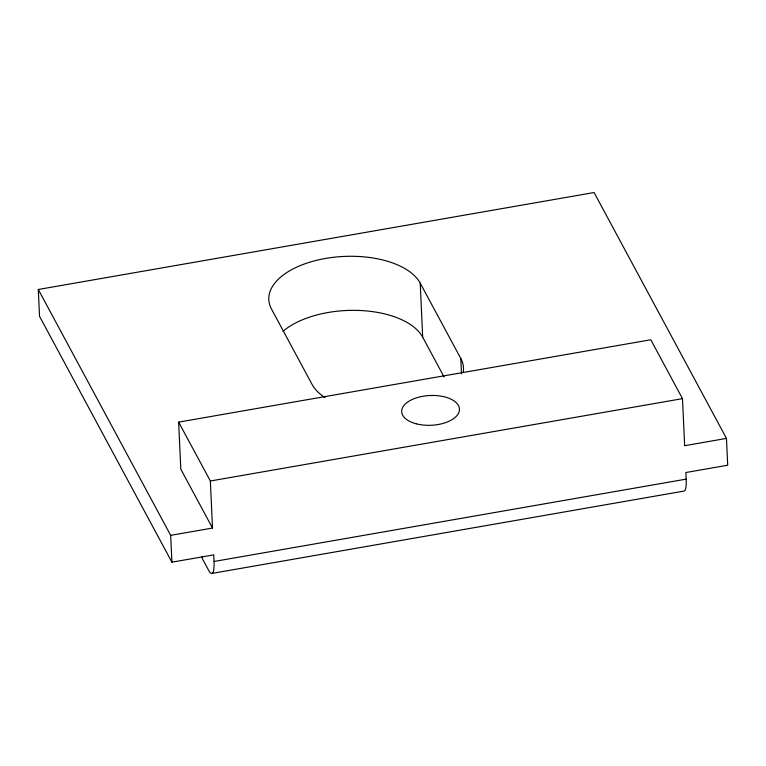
<?xml version="1.0" encoding="UTF-8"?>
<svg xmlns="http://www.w3.org/2000/svg" width="766" height="766" viewBox="0 0 766 766"><rect width="100%" height="100%" fill="white"/><g stroke="black" fill="none" stroke-linecap="round" stroke-linejoin="round"><path stroke-width="1.15" d="M202.195 556.202L202.301 558.567L208.649 570.344A24.1 4.969 80.1 0 0 214.04 561.478L213.733 554.881L171.91 562.177L39.526 316.31L38.3 289.481L594.09 192.534L726.474 438.401L727.7 465.23L685.876 472.517L686.183 479.123A24.1 4.969 80.1 0 1 683.827 491.111L211.684 573.466M38.3 289.481L170.684 535.348L212.508 528.052L180.805 469.175L178.65 422.123L650.794 339.769L682.487 398.646L684.651 445.697L726.474 438.401M178.65 422.123L210.353 481L682.487 398.646M214.04 561.478L686.183 479.123M325.043 397.573A77.127 39.736 -2.6 0 1 312.088 384.446L271.509 309.081A77.127 39.736 -2.6 0 1 325.579 258.439A77.127 39.736 -2.6 0 1 420.218 283.142L460.797 358.507A77.127 39.736 -2.6 0 1 463.248 372.171M420.218 283.142L422.698 337.212L444.108 376.987M460.797 358.507L461.496 373.789M210.353 481L212.508 528.052M170.684 535.348L171.91 562.177M283.008 331.295A77.127 39.736 -2.6 0 1 359.58 310.469A77.127 39.736 -2.6 0 1 422.698 337.212M416.235 423.809A28.926 14.899 -2.6 0 0 459.476 409.341A28.926 14.899 -2.6 0 0 416.005 397.994A28.926 14.899 -2.6 0 0 416.235 423.809"/></g></svg>
